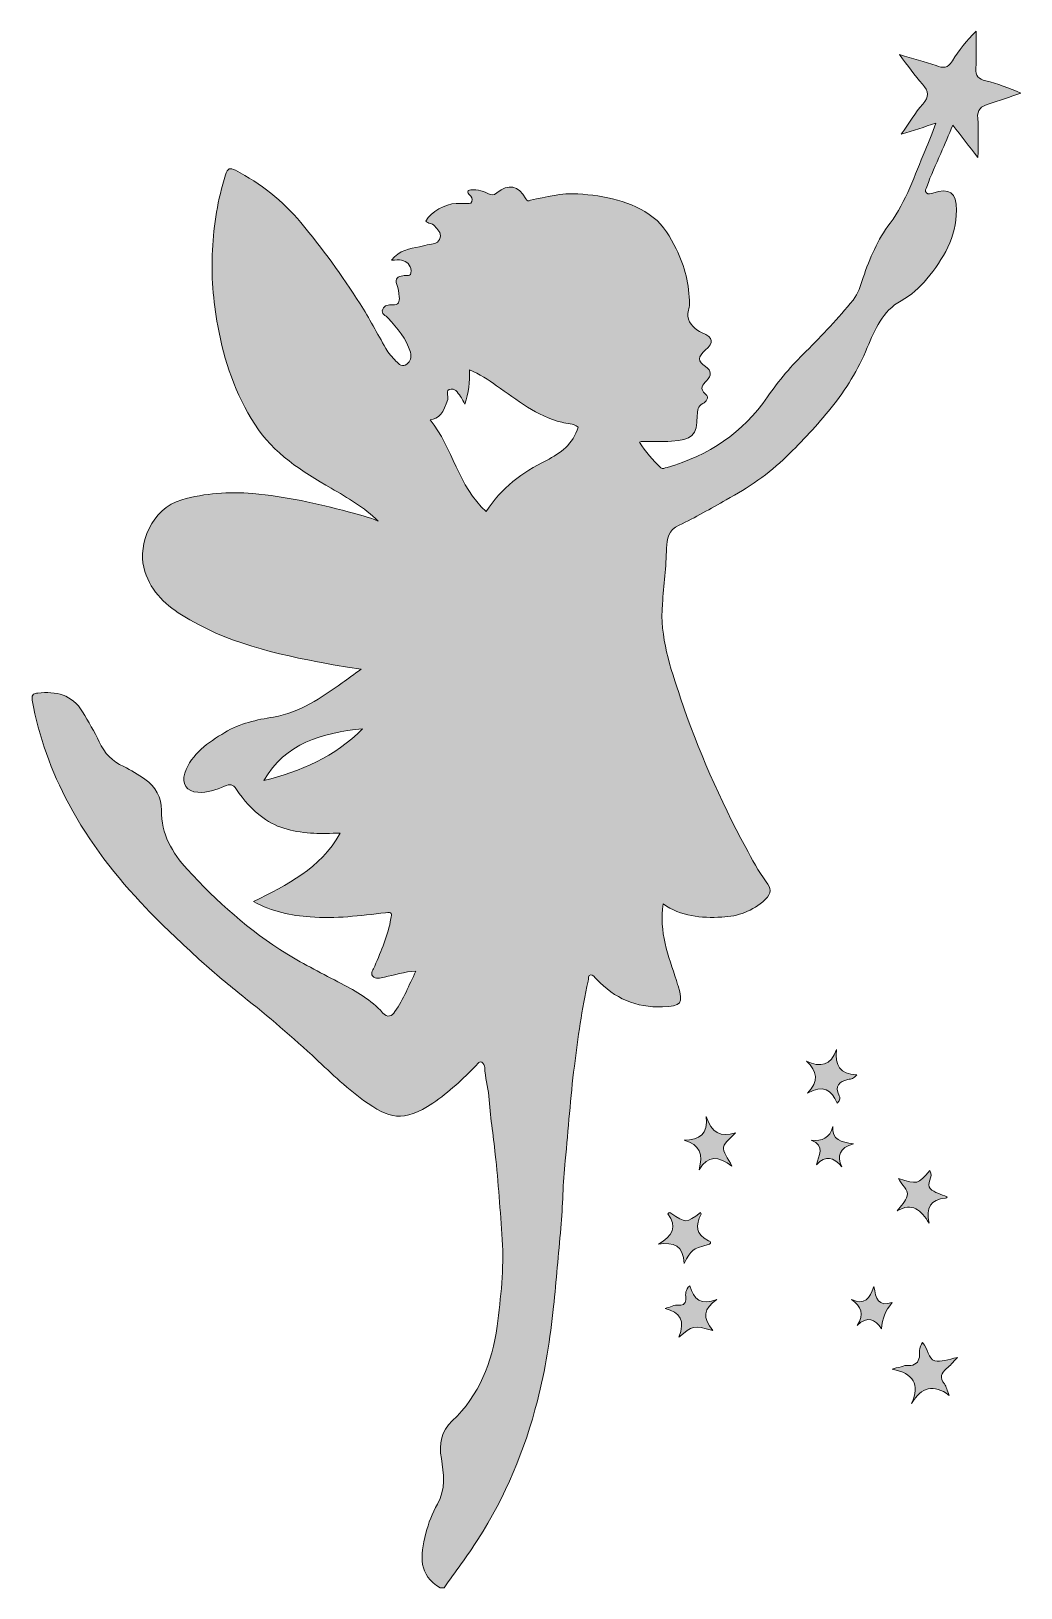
# Model space of a CAD drawing. Header units: inches. Extents: x 13 to 3566, y -2567 to -26.
# Drawn here: x 114.9 to 384.8, y -2542.2 to -2117.8 of the extents above; entities that cross this region are included whole.
import ezdxf

# ---------------------------------------------------------------- set-up
doc = ezdxf.new("R2010")
doc.units = ezdxf.units.IN
doc.header["$MEASUREMENT"] = 0
doc.layers.add('Layer 1', color=7, linetype='Continuous')

# ---------------------------------------------------------------- blocks, each defined once
blk = doc.blocks.new('block 29')
at = {"layer": 'Layer 1', "true_color": 0xffffff}
h = blk.add_hatch(color=7, dxfattribs=at)
h.dxf.hatch_style = 2
edge = h.paths.add_edge_path()
edge.add_spline(control_points=[(226.47, -2542.15), (220.52, -2538.61), (220.94, -2533.58), (222.55, -2527.26), (223.25, -2524.52), (224.34, -2521.8), (225.73, -2519.34), (228.02, -2515.28), (227.45, -2511), (226.78, -2506.9), (226.1, -2502.79), (226.78, -2499.46), (229.74, -2496.65), (237.16, -2489.61), (240.62, -2480.82), (241.97, -2470.83), (243.02, -2462.98), (243.91, -2455.12), (243.39, -2447.24), (242.88, -2439.48), (242.3, -2431.73), (241.49, -2423.99), (240.94, -2418.7), (240.08, -2413.43), (239.73, -2408.12), (239.56, -2405.52), (238.65, -2403.01), (238.63, -2400.36), (238.63, -2399.84), (238.25, -2399.08), (237.82, -2398.84), (237.15, -2398.46), (236.77, -2399.28), (236.37, -2399.69), (232.66, -2403.43), (228.9, -2407.09), (224.47, -2410.01), (216.3, -2415.41), (212.6, -2414.37), (205.56, -2409.27), (200.52, -2405.63), (196.08, -2401.23), (191.52, -2396.99), (185.05, -2391), (178.28, -2385.34), (171.35, -2379.86), (167.45, -2376.77), (163.66, -2373.51), (159.99, -2370.14), (155.32, -2365.84), (150.65, -2361.51), (146.27, -2356.92), (138.07, -2348.33), (130.79, -2339.02), (125.17, -2328.47), (120.42, -2319.54), (116.95, -2310.2), (115.21, -2300.19), (114.9, -2298.37), (115.9, -2298.38), (116.7, -2298.28), (121.69, -2297.71), (126.05, -2298.63), (128.92, -2303.4), (130.54, -2306.08), (132.15, -2308.75), (133.48, -2311.58), (134.9, -2314.62), (137.07, -2316.97), (140.14, -2318.31), (142.23, -2319.22), (144.1, -2320.49), (145.95, -2321.75), (148.88, -2323.74), (150.43, -2326.71), (150.43, -2330.2), (150.42, -2336.64), (153.33, -2341.82), (157.45, -2346.3), (165.54, -2355.09), (174.41, -2363.04), (184.64, -2369.33), (189.45, -2372.29), (194.49, -2374.83), (199.49, -2377.45), (203.59, -2379.59), (207.63, -2381.88), (210.75, -2385.38), (212.17, -2386.97), (213.27, -2386.28), (214.14, -2385.07), (216.51, -2381.76), (217.88, -2377.91), (219.87, -2374.04), (216.65, -2374.21), (213.98, -2375.13), (211.25, -2375.69), (210.17, -2375.9), (208.79, -2376.3), (208.02, -2375.38), (207.36, -2374.6), (208.24, -2373.59), (208.61, -2372.71), (210.36, -2368.48), (212.29, -2364.31), (213.02, -2359.73), (213.23, -2358.39), (213.52, -2357.9), (211.52, -2358.14), (204.72, -2358.94), (197.88, -2359.84), (191.02, -2359.29), (185.83, -2358.87), (180.71, -2357.92), (175.59, -2355.09), (184.66, -2350.46), (193.78, -2346.26), (199.16, -2336.48), (196.5, -2336.48), (194.26, -2336.58), (192.03, -2336.47), (187.02, -2336.21), (182.18, -2335.28), (178.06, -2332.2), (175.23, -2330.08), (172.81, -2327.47), (170.87, -2324.54), (169.88, -2323.05), (169.1, -2323.03), (167.66, -2323.66), (165.35, -2324.66), (162.95, -2325.48), (160.36, -2325.32), (157.39, -2325.14), (155.86, -2322.93), (156.82, -2320.13), (158.68, -2314.7), (163.19, -2311.78), (167.73, -2309), (171.78, -2306.51), (176.44, -2305.55), (181.03, -2304.79), (188.25, -2303.58), (193.98, -2299.61), (199.69, -2295.5), (201.29, -2294.35), (202.88, -2293.18), (204.88, -2291.73), (201.5, -2291.19), (198.53, -2290.79), (195.58, -2290.24), (181.74, -2287.67), (168.02, -2284.62), (155.92, -2276.94), (151.09, -2273.87), (147.08, -2270.01), (145.62, -2263.99), (144.15, -2257.91), (147.53, -2247.96), (156, -2245.58), (162.38, -2243.79), (168.72, -2243.3), (175.37, -2243.89), (184.25, -2244.68), (192.86, -2246.53), (201.41, -2248.86), (204.12, -2249.61), (206.89, -2250.26), (209.53, -2251.4), (205.76, -2247.65), (201.24, -2245.05), (196.74, -2242.43), (188.78, -2237.82), (180.97, -2233.01), (175.89, -2225.01), (170.66, -2216.79), (167.55, -2207.78), (165.81, -2198.19), (164.56, -2191.32), (163.98, -2184.44), (164.35, -2177.51), (164.72, -2170.58), (165.81, -2163.72), (167.9, -2157.04), (168.47, -2155.21), (169.09, -2154.97), (170.64, -2155.78), (177.52, -2159.38), (183.48, -2164.04), (188.48, -2170.05), (194.33, -2177.09), (199.69, -2184.46), (204.6, -2192.16), (207.11, -2196.11), (209.33, -2200.24), (211.6, -2204.33), (212.34, -2205.67), (213.38, -2206.71), (214.4, -2207.79), (215.25, -2208.68), (216.22, -2209.52), (217.35, -2208.65), (218.31, -2207.9), (218.73, -2206.73), (218.33, -2205.35), (217.27, -2201.62), (214.74, -2198.88), (212.31, -2196.06), (211.69, -2195.34), (210.21, -2194.96), (210.78, -2193.63), (211.25, -2192.55), (212.34, -2192.35), (213.49, -2192.45), (215.13, -2192.6), (215.45, -2191.55), (215.29, -2190.24), (215.16, -2189.13), (215.03, -2187.97), (214.64, -2186.94), (213.97, -2185.18), (215, -2184.77), (216.32, -2184.5), (217.22, -2184.32), (218.61, -2185.06), (218.51, -2183.16), (218.41, -2181.49), (217.42, -2180.63), (215.96, -2180.28), (215.21, -2180.1), (214.38, -2180.25), (213.2, -2180.25), (215.29, -2177.51), (218.18, -2177.18), (220.85, -2176.6), (221.77, -2176.4), (222.7, -2176.17), (223.64, -2176), (224.84, -2175.77), (226.1, -2175.64), (226.45, -2174.14), (226.79, -2172.69), (225.74, -2171.94), (224.98, -2170.97), (224.3, -2170.11), (223.14, -2170.39), (222.51, -2169.62), (224.1, -2167.01), (227.74, -2164.93), (230.86, -2164.83), (231.66, -2164.81), (232.45, -2164.85), (233.25, -2164.82), (233.93, -2164.8), (234.81, -2165.08), (235.14, -2164.28), (235.42, -2163.6), (234.9, -2162.98), (234.46, -2162.45), (234.24, -2162.18), (233.9, -2161.98), (234.12, -2161.33), (235.99, -2160.67), (237.82, -2161.3), (239.62, -2162.15), (240.43, -2162.53), (241, -2162.69), (241.9, -2161.96), (245.09, -2159.36), (247.76, -2159.9), (249.8, -2163.52), (250.27, -2164.35), (250.46, -2164.09), (251.13, -2163.95), (255.38, -2163.02), (259.64, -2161.9), (264.04, -2162.2), (271.38, -2162.7), (278.53, -2164.03), (284.57, -2168.63), (287.47, -2170.84), (289.21, -2173.99), (290.83, -2177.22), (293.22, -2181.97), (294.43, -2186.97), (294.47, -2192.26), (294.47, -2193.37), (293.89, -2194.52), (294.05, -2195.58), (294.38, -2197.81), (295.85, -2199.13), (297.95, -2200.05), (300.97, -2201.37), (301.23, -2202.74), (298.78, -2204.82), (296.74, -2206.55), (296.63, -2207.82), (298.83, -2209.3), (300.54, -2210.45), (300.53, -2211.71), (299.1, -2213.12), (297.98, -2214.22), (297.13, -2215.31), (298.81, -2216.78), (300.03, -2217.85), (298.95, -2218.85), (298.11, -2219.34), (296.74, -2220.13), (296.6, -2221.2), (296.59, -2222.59), (296.57, -2228.22), (295.02, -2229.18), (289.57, -2229.63), (286.93, -2229.84), (284.25, -2229.67), (281.6, -2229.68), (281.43, -2229.68), (281.27, -2229.75), (280.79, -2229.85), (282.45, -2232.53), (284.44, -2234.79), (286.62, -2236.88), (287.1, -2237.33), (287.72, -2236.92), (288.33, -2236.75), (299.73, -2233.58), (308.93, -2227.29), (315.74, -2217.55), (318.85, -2213.1), (322.33, -2208.94), (326.22, -2205.14), (330.75, -2200.71), (335.06, -2196.07), (339.07, -2191.16), (340.51, -2189.39), (341.08, -2187.16), (341.81, -2185.03), (343.61, -2179.76), (345.77, -2174.72), (349.16, -2170.19), (353.63, -2164.23), (355.82, -2157.09), (358.77, -2150.35), (359.76, -2148.07), (360.57, -2145.72), (361.64, -2142.94), (358.44, -2143.98), (355.63, -2144.88), (352.24, -2145.97), (354.4, -2142.88), (356.01, -2140.12), (358.08, -2137.76), (359.89, -2135.7), (359.69, -2134.26), (357.99, -2132.32), (355.87, -2129.92), (354.05, -2127.26), (351.75, -2124.25), (355.39, -2125.33), (358.6, -2126.16), (361.72, -2127.26), (363.64, -2127.93), (364.91, -2128.1), (366.16, -2125.97), (367.86, -2123.07), (370.06, -2120.47), (372.61, -2117.85), (372.61, -2121.23), (372.73, -2124.62), (372.57, -2127.99), (372.47, -2130.08), (373.3, -2130.92), (375.26, -2131.4), (378.48, -2132.18), (381.64, -2133.28), (384.85, -2134.78), (381.87, -2135.77), (378.89, -2136.77), (375.9, -2137.74), (374, -2138.35), (372.87, -2139.24), (373.07, -2141.62), (373.36, -2144.94), (373.15, -2148.31), (373.15, -2152.29), (370.68, -2149.13), (368.59, -2146.44), (366.26, -2143.45), (365.12, -2146.15), (364.11, -2148.68), (363, -2151.18), (361.66, -2154.18), (360.25, -2157.15), (359.22, -2160.29), (359.03, -2160.86), (358.49, -2161.42), (359.06, -2161.94), (359.54, -2162.38), (360.2, -2162.18), (360.81, -2161.98), (365.4, -2160.47), (367.32, -2161.83), (367.29, -2166.67), (367.24, -2174.04), (363.71, -2179.97), (359.18, -2185.39), (357.21, -2187.75), (354.91, -2189.84), (352.19, -2191.33), (347.07, -2194.14), (345.01, -2199.19), (342.95, -2204.1), (340.43, -2210.09), (337.16, -2215.55), (333.09, -2220.56), (329.32, -2225.21), (325.26, -2229.6), (320.96, -2233.77), (316.05, -2238.53), (310.46, -2242.35), (304.48, -2245.62), (300.22, -2247.96), (296.03, -2250.46), (291.62, -2252.48), (288.69, -2253.83), (288.25, -2256.28), (288.2, -2258.74), (288.11, -2263.84), (287.49, -2268.88), (287.07, -2273.95), (286.32, -2282.96), (289.26, -2291.31), (292.04, -2299.65), (296.73, -2313.75), (302.8, -2327.27), (309.8, -2340.37), (311.51, -2343.58), (313.24, -2346.79), (315.42, -2349.73), (316.67, -2351.41), (317.01, -2352.77), (315.08, -2354.57), (311.67, -2357.72), (307.78, -2359.11), (303.28, -2359.34), (297.63, -2359.63), (292.16, -2359.11), (287.29, -2355.74), (286.06, -2363.3), (288.75, -2369.91), (290.88, -2376.61), (291.04, -2377.1), (291.19, -2377.6), (291.35, -2378.09), (292.87, -2382.85), (292.22, -2383.63), (287.1, -2383.8), (279.93, -2384.04), (273.98, -2381.51), (269.14, -2376.25), (268.68, -2375.75), (268.01, -2374.99), (267.53, -2375.05), (266.73, -2375.14), (266.97, -2376.16), (266.82, -2376.82), (265.04, -2384.44), (264.08, -2392.19), (263.06, -2399.94), (261.95, -2408.51), (261.47, -2417.14), (260.55, -2425.73), (259.89, -2431.83), (259.94, -2438), (259.37, -2444.11), (258.71, -2451.24), (258.14, -2458.37), (257.4, -2465.5), (256.5, -2474.16), (255.15, -2482.73), (252.99, -2491.14), (249.55, -2504.56), (244.25, -2517.22), (236.78, -2528.95), (233.88, -2533.49), (230.55, -2537.71), (227.53, -2542.15), (227.18, -2542.15), (226.82, -2542.15), (226.47, -2542.15)], knot_values=[0, 0, 0, 0, 1, 1, 1, 2, 2, 2, 3, 3, 3, 4, 4, 4, 5, 5, 5, 6, 6, 6, 7, 7, 7, 8, 8, 8, 9, 9, 9, 10, 10, 10, 11, 11, 11, 12, 12, 12, 13, 13, 13, 14, 14, 14, 15, 15, 15, 16, 16, 16, 17, 17, 17, 18, 18, 18, 19, 19, 19, 20, 20, 20, 21, 21, 21, 22, 22, 22, 23, 23, 23, 24, 24, 24, 25, 25, 25, 26, 26, 26, 27, 27, 27, 28, 28, 28, 29, 29, 29, 30, 30, 30, 31, 31, 31, 32, 32, 32, 33, 33, 33, 34, 34, 34, 35, 35, 35, 36, 36, 36, 37, 37, 37, 38, 38, 38, 39, 39, 39, 40, 40, 40, 41, 41, 41, 42, 42, 42, 43, 43, 43, 44, 44, 44, 45, 45, 45, 46, 46, 46, 47, 47, 47, 48, 48, 48, 49, 49, 49, 50, 50, 50, 51, 51, 51, 52, 52, 52, 53, 53, 53, 54, 54, 54, 55, 55, 55, 56, 56, 56, 57, 57, 57, 58, 58, 58, 59, 59, 59, 60, 60, 60, 61, 61, 61, 62, 62, 62, 63, 63, 63, 64, 64, 64, 65, 65, 65, 66, 66, 66, 67, 67, 67, 68, 68, 68, 69, 69, 69, 70, 70, 70, 71, 71, 71, 72, 72, 72, 73, 73, 73, 74, 74, 74, 75, 75, 75, 76, 76, 76, 77, 77, 77, 78, 78, 78, 79, 79, 79, 80, 80, 80, 81, 81, 81, 82, 82, 82, 83, 83, 83, 84, 84, 84, 85, 85, 85, 86, 86, 86, 87, 87, 87, 88, 88, 88, 89, 89, 89, 90, 90, 90, 91, 91, 91, 92, 92, 92, 93, 93, 93, 94, 94, 94, 95, 95, 95, 96, 96, 96, 97, 97, 97, 98, 98, 98, 99, 99, 99, 100, 100, 100, 101, 101, 101, 102, 102, 102, 103, 103, 103, 104, 104, 104, 105, 105, 105, 106, 106, 106, 107, 107, 107, 108, 108, 108, 109, 109, 109, 110, 110, 110, 111, 111, 111, 112, 112, 112, 113, 113, 113, 114, 114, 114, 115, 115, 115, 116, 116, 116, 117, 117, 117, 118, 118, 118, 119, 119, 119, 120, 120, 120, 121, 121, 121, 122, 122, 122, 123, 123, 123, 124, 124, 124, 125, 125, 125, 126, 126, 126, 127, 127, 127, 128, 128, 128, 129, 129, 129, 130, 130, 130, 131, 131, 131, 132, 132, 132, 133, 133, 133, 134, 134, 134, 135, 135, 135, 136, 136, 136, 137, 137, 137, 138, 138, 138, 139, 139, 139, 140, 140, 140, 141, 141, 141, 142, 142, 142, 143, 143, 143, 144, 144, 144, 145, 145, 145, 146, 146, 146, 147, 147, 147, 148, 148, 148, 149, 149, 149, 150, 150, 150, 151, 151, 151, 152, 152, 152, 153, 153, 153, 154, 154, 154, 155, 155, 155, 156, 156, 156, 157, 157, 157, 158, 158, 158, 159, 159, 159, 160, 160, 160, 161, 161, 161, 162, 162, 162, 163, 163, 163, 163], degree=3, periodic=1)
edge = h.paths.add_edge_path()
edge.add_spline(control_points=[(264.1, -2225.81), (262.76, -2224.69), (261.1, -2224.84), (259.62, -2224.47), (252.74, -2222.78), (247.43, -2218.39), (241.84, -2214.48), (239.55, -2212.87), (237.26, -2211.27), (234.44, -2210.18), (234.52, -2213.48), (234.3, -2216.4), (233.17, -2219.56), (232.74, -2218.7), (232.58, -2218.18), (232.26, -2217.8), (231.46, -2216.83), (230.93, -2215.25), (229.45, -2215.41), (227.64, -2215.6), (228.81, -2217.26), (228.54, -2218.21), (227.52, -2221.75), (226.03, -2223.65), (223.72, -2223.76), (229.96, -2231.41), (231.32, -2241.96), (239.04, -2248.81), (243.11, -2242.36), (248.84, -2238.14), (255.43, -2234.84), (259.3, -2232.91), (262.73, -2230.37), (264.1, -2225.81)], knot_values=[0, 0, 0, 0, 1, 1, 1, 2, 2, 2, 3, 3, 3, 4, 4, 4, 5, 5, 5, 6, 6, 6, 7, 7, 7, 8, 8, 8, 9, 9, 9, 10, 10, 10, 11, 11, 11, 11], degree=3, periodic=1)
edge = h.paths.add_edge_path()
edge.add_spline(control_points=[(205.32, -2308), (194.12, -2309.12), (184.28, -2311.89), (178.38, -2322.11), (188.44, -2319.63), (197.69, -2315.72), (205.32, -2308)], knot_values=[0, 0, 0, 0, 1, 1, 1, 2, 2, 2, 2], degree=3, periodic=1)
edge = h.paths.add_edge_path()
edge.add_spline(control_points=[(357.19, -2478.67), (357.22, -2480.3), (356.4, -2481.28), (354.79, -2481.54), (354.1, -2481.65), (353.28, -2481.43), (352.72, -2481.73), (352.08, -2482.08), (351.32, -2481.98), (349.76, -2482.53), (355.59, -2483.75), (357.33, -2486.6), (355.05, -2491.9), (357.78, -2487.42), (361.03, -2486.48), (365.25, -2489.68), (364.79, -2488.27), (364.51, -2487.33), (363.97, -2486.58), (362.76, -2484.9), (362.99, -2483.62), (364.6, -2482.37), (365.55, -2481.63), (366.32, -2480.65), (367.53, -2479.4), (365, -2479.82), (362.97, -2480.74), (361.35, -2480.27), (359.46, -2479.72), (359.61, -2476.88), (358.03, -2475.32), (357.15, -2476.39), (357.17, -2477.52), (357.19, -2478.67)], knot_values=[0, 0, 0, 0, 1, 1, 1, 2, 2, 2, 3, 3, 3, 4, 4, 4, 5, 5, 5, 6, 6, 6, 7, 7, 7, 8, 8, 8, 9, 9, 9, 10, 10, 10, 11, 11, 11, 11], degree=3, periodic=1)
edge = h.paths.add_edge_path()
edge.add_spline(control_points=[(299.58, -2448.59), (299.8, -2448.53), (300.1, -2448.42), (300.18, -2448.24), (300.37, -2447.82), (300.04, -2447.67), (299.69, -2447.52), (296.09, -2445.93), (296.11, -2443.32), (297.64, -2440.27), (297.69, -2440.17), (297.54, -2439.98), (297.48, -2439.83), (293.54, -2442.78), (293.54, -2442.78), (289.36, -2440.06), (289.2, -2439.96), (289.02, -2439.61), (288.6, -2440.19), (291.14, -2443.68), (289.87, -2446.36), (285.99, -2448.5), (290.18, -2447.84), (292.82, -2448.85), (292.97, -2453.78), (295.06, -2449.83), (295.06, -2449.83), (299.58, -2448.59)], knot_values=[0, 0, 0, 0, 1, 1, 1, 2, 2, 2, 3, 3, 3, 4, 4, 4, 5, 5, 5, 6, 6, 6, 7, 7, 7, 8, 8, 8, 9, 9, 9, 9], degree=3, periodic=1)
edge = h.paths.add_edge_path()
edge.add_spline(control_points=[(353.86, -2435.26), (353.51, -2436.78), (352.06, -2438.05), (351.1, -2439.43), (355.2, -2436.93), (357.62, -2439.21), (359.84, -2442.78), (358.85, -2438.48), (360.25, -2436.27), (364.32, -2435.95), (364.48, -2435.94), (364.62, -2435.72), (364.78, -2435.59), (363.11, -2434.84), (361.21, -2434.47), (360.09, -2433.33), (358.9, -2432.12), (361.2, -2430.14), (359.99, -2428.43), (356.66, -2432.22), (356.66, -2432.22), (351.45, -2430.55), (352.27, -2432.32), (354.25, -2433.52), (353.86, -2435.26)], knot_values=[0, 0, 0, 0, 1, 1, 1, 2, 2, 2, 3, 3, 3, 4, 4, 4, 5, 5, 5, 6, 6, 6, 7, 7, 7, 8, 8, 8, 8], degree=3, periodic=1)
edge = h.paths.add_edge_path()
edge.add_spline(control_points=[(297.06, -2428.17), (299.51, -2424.14), (302.38, -2424.44), (306.04, -2427.24), (304.95, -2424.93), (303.52, -2423.31), (303.78, -2422.04), (304.08, -2420.57), (305.87, -2419.41), (307.02, -2418.11), (302.98, -2419.49), (300.44, -2418.06), (299.04, -2413.67), (299.55, -2418.49), (297.23, -2420.09), (292.99, -2420.16), (297.27, -2421.36), (298.29, -2424.07), (297.06, -2428.17)], knot_values=[0, 0, 0, 0, 1, 1, 1, 2, 2, 2, 3, 3, 3, 4, 4, 4, 5, 5, 5, 6, 6, 6, 6], degree=3, periodic=1)
edge = h.paths.add_edge_path()
edge.add_spline(control_points=[(326.67, -2407.32), (330.83, -2404.87), (333.21, -2406.53), (334.77, -2410.02), (335.63, -2409.2), (335.55, -2408.46), (335.32, -2408.01), (333.95, -2405.32), (335.27, -2404.19), (337.69, -2403.6), (338.11, -2403.5), (338.57, -2403.47), (338.95, -2403.3), (339.27, -2403.16), (339.51, -2402.85), (340.11, -2402.33), (335.44, -2402.24), (334.07, -2399.71), (334.6, -2395.38), (333.01, -2399.89), (330.21, -2400.36), (326.36, -2398.57), (329.36, -2401.37), (329.8, -2404.09), (326.67, -2407.32)], knot_values=[0, 0, 0, 0, 1, 1, 1, 2, 2, 2, 3, 3, 3, 4, 4, 4, 5, 5, 5, 6, 6, 6, 7, 7, 7, 8, 8, 8, 8], degree=3, periodic=1)
edge = h.paths.add_edge_path()
edge.add_spline(control_points=[(294.54, -2459.82), (293.24, -2460.9), (293.4, -2462.05), (293.44, -2463.16), (293.48, -2464.46), (292.98, -2465.22), (291.6, -2465.08), (290.3, -2464.94), (289.23, -2465.68), (287.79, -2465.98), (291.82, -2467.01), (293.43, -2469.34), (291.53, -2473.86), (295.38, -2470.58), (295.38, -2470.58), (300.86, -2471.96), (297.84, -2468.62), (298.38, -2466), (301.9, -2463.56), (297.77, -2465.23), (295.56, -2463.53), (294.54, -2459.82)], knot_values=[0, 0, 0, 0, 1, 1, 1, 2, 2, 2, 3, 3, 3, 4, 4, 4, 5, 5, 5, 6, 6, 6, 7, 7, 7, 7], degree=3, periodic=1)
edge = h.paths.add_edge_path()
edge.add_spline(control_points=[(340.17, -2470.63), (343.04, -2467.84), (345.02, -2469.02), (346.85, -2471.51), (347.03, -2468.76), (347.83, -2466.74), (349.75, -2464.36), (345.92, -2465.69), (345.3, -2463.2), (344.77, -2460.05), (343.6, -2463.34), (342.2, -2465.26), (338.67, -2463.52), (341.13, -2465.51), (342.35, -2467.54), (340.17, -2470.63)], knot_values=[0, 0, 0, 0, 1, 1, 1, 2, 2, 2, 3, 3, 3, 4, 4, 4, 5, 5, 5, 5], degree=3, periodic=1)
edge = h.paths.add_edge_path()
edge.add_spline(control_points=[(333.58, -2416.38), (332.75, -2419.61), (330.61, -2420.38), (327.63, -2420.13), (331.73, -2421.69), (329.62, -2424.35), (329.08, -2426.81), (331.64, -2424.07), (333.79, -2424.8), (335.98, -2427.37), (334.74, -2424.33), (335.27, -2422.28), (339.2, -2421.13), (335.74, -2420.65), (333.29, -2420.04), (333.58, -2416.38)], knot_values=[0, 0, 0, 0, 1, 1, 1, 2, 2, 2, 3, 3, 3, 4, 4, 4, 5, 5, 5, 5], degree=3, periodic=1)
at = {"layer": 'Layer 1', "lineweight": 0}
for points, knots in [([(226.47, -2542.15), (220.52, -2538.61), (220.94, -2533.58), (222.55, -2527.26), (223.25, -2524.52), (224.34, -2521.8), (225.73, -2519.34), (228.02, -2515.28), (227.45, -2511), (226.78, -2506.9), (226.1, -2502.79), (226.78, -2499.46), (229.74, -2496.65), (237.16, -2489.61), (240.62, -2480.82), (241.97, -2470.83), (243.02, -2462.98), (243.91, -2455.12), (243.39, -2447.24), (242.88, -2439.48), (242.3, -2431.73), (241.49, -2423.99), (240.94, -2418.7), (240.08, -2413.43), (239.73, -2408.12), (239.56, -2405.52), (238.65, -2403.01), (238.63, -2400.36), (238.63, -2399.84), (238.25, -2399.08), (237.82, -2398.84), (237.15, -2398.46), (236.77, -2399.28), (236.37, -2399.69), (232.66, -2403.43), (228.9, -2407.09), (224.47, -2410.01), (216.3, -2415.41), (212.6, -2414.37), (205.56, -2409.27), (200.52, -2405.63), (196.08, -2401.23), (191.52, -2396.99), (185.05, -2391), (178.28, -2385.34), (171.35, -2379.86), (167.45, -2376.77), (163.66, -2373.51), (159.99, -2370.14), (155.32, -2365.84), (150.65, -2361.51), (146.27, -2356.92), (138.07, -2348.33), (130.79, -2339.02), (125.17, -2328.47), (120.42, -2319.54), (116.95, -2310.2), (115.21, -2300.19), (114.9, -2298.37), (115.9, -2298.38), (116.7, -2298.28), (121.69, -2297.71), (126.05, -2298.63), (128.92, -2303.4), (130.54, -2306.08), (132.15, -2308.75), (133.48, -2311.58), (134.9, -2314.62), (137.07, -2316.97), (140.14, -2318.31), (142.23, -2319.22), (144.1, -2320.49), (145.95, -2321.75), (148.88, -2323.74), (150.43, -2326.71), (150.43, -2330.2), (150.42, -2336.64), (153.33, -2341.82), (157.45, -2346.3), (165.54, -2355.09), (174.41, -2363.04), (184.64, -2369.33), (189.45, -2372.29), (194.49, -2374.83), (199.49, -2377.45), (203.59, -2379.59), (207.63, -2381.88), (210.75, -2385.38), (212.17, -2386.97), (213.27, -2386.28), (214.14, -2385.07), (216.51, -2381.76), (217.88, -2377.91), (219.87, -2374.04), (216.65, -2374.21), (213.98, -2375.13), (211.25, -2375.69), (210.17, -2375.9), (208.79, -2376.3), (208.02, -2375.38), (207.36, -2374.6), (208.24, -2373.59), (208.61, -2372.71), (210.36, -2368.48), (212.29, -2364.31), (213.02, -2359.73), (213.23, -2358.39), (213.52, -2357.9), (211.52, -2358.14), (204.72, -2358.94), (197.88, -2359.84), (191.02, -2359.29), (185.83, -2358.87), (180.71, -2357.92), (175.59, -2355.09), (184.66, -2350.46), (193.78, -2346.26), (199.16, -2336.48), (196.5, -2336.48), (194.26, -2336.58), (192.03, -2336.47), (187.02, -2336.21), (182.18, -2335.28), (178.06, -2332.2), (175.23, -2330.08), (172.81, -2327.47), (170.87, -2324.54), (169.88, -2323.05), (169.1, -2323.03), (167.66, -2323.66), (165.35, -2324.66), (162.95, -2325.48), (160.36, -2325.32), (157.39, -2325.14), (155.86, -2322.93), (156.82, -2320.13), (158.68, -2314.7), (163.19, -2311.78), (167.73, -2309), (171.78, -2306.51), (176.44, -2305.55), (181.03, -2304.79), (188.25, -2303.58), (193.98, -2299.61), (199.69, -2295.5), (201.29, -2294.35), (202.88, -2293.18), (204.88, -2291.73), (201.5, -2291.19), (198.53, -2290.79), (195.58, -2290.24), (181.74, -2287.67), (168.02, -2284.62), (155.92, -2276.94), (151.09, -2273.87), (147.08, -2270.01), (145.62, -2263.99), (144.15, -2257.91), (147.53, -2247.96), (156, -2245.58), (162.38, -2243.79), (168.72, -2243.3), (175.37, -2243.89), (184.25, -2244.68), (192.86, -2246.53), (201.41, -2248.86), (204.12, -2249.61), (206.89, -2250.26), (209.53, -2251.4), (205.76, -2247.65), (201.24, -2245.05), (196.74, -2242.43), (188.78, -2237.82), (180.97, -2233.01), (175.89, -2225.01), (170.66, -2216.79), (167.55, -2207.78), (165.81, -2198.19), (164.56, -2191.32), (163.98, -2184.44), (164.35, -2177.51), (164.72, -2170.58), (165.81, -2163.72), (167.9, -2157.04), (168.47, -2155.21), (169.09, -2154.97), (170.64, -2155.78), (177.52, -2159.38), (183.48, -2164.04), (188.48, -2170.05), (194.33, -2177.09), (199.69, -2184.46), (204.6, -2192.16), (207.11, -2196.11), (209.33, -2200.24), (211.6, -2204.33), (212.34, -2205.67), (213.38, -2206.71), (214.4, -2207.79), (215.25, -2208.68), (216.22, -2209.52), (217.35, -2208.65), (218.31, -2207.9), (218.73, -2206.73), (218.33, -2205.35), (217.27, -2201.62), (214.74, -2198.88), (212.31, -2196.06), (211.69, -2195.34), (210.21, -2194.96), (210.78, -2193.63), (211.25, -2192.55), (212.34, -2192.35), (213.49, -2192.45), (215.13, -2192.6), (215.45, -2191.55), (215.29, -2190.24), (215.16, -2189.13), (215.03, -2187.97), (214.64, -2186.94), (213.97, -2185.18), (215, -2184.77), (216.32, -2184.5), (217.22, -2184.32), (218.61, -2185.06), (218.51, -2183.16), (218.41, -2181.49), (217.42, -2180.63), (215.96, -2180.28), (215.21, -2180.1), (214.38, -2180.25), (213.2, -2180.25), (215.29, -2177.51), (218.18, -2177.18), (220.85, -2176.6), (221.77, -2176.4), (222.7, -2176.17), (223.64, -2176), (224.84, -2175.77), (226.1, -2175.64), (226.45, -2174.14), (226.79, -2172.69), (225.74, -2171.94), (224.98, -2170.97), (224.3, -2170.11), (223.14, -2170.39), (222.51, -2169.62), (224.1, -2167.01), (227.74, -2164.93), (230.86, -2164.83), (231.66, -2164.81), (232.45, -2164.85), (233.25, -2164.82), (233.93, -2164.8), (234.81, -2165.08), (235.14, -2164.28), (235.42, -2163.6), (234.9, -2162.98), (234.46, -2162.45), (234.24, -2162.18), (233.9, -2161.98), (234.12, -2161.33), (235.99, -2160.67), (237.82, -2161.3), (239.62, -2162.15), (240.43, -2162.53), (241, -2162.69), (241.9, -2161.96), (245.09, -2159.36), (247.76, -2159.9), (249.8, -2163.52), (250.27, -2164.35), (250.46, -2164.09), (251.13, -2163.95), (255.38, -2163.02), (259.64, -2161.9), (264.04, -2162.2), (271.38, -2162.7), (278.53, -2164.03), (284.57, -2168.63), (287.47, -2170.84), (289.21, -2173.99), (290.83, -2177.22), (293.22, -2181.97), (294.43, -2186.97), (294.47, -2192.26), (294.47, -2193.37), (293.89, -2194.52), (294.05, -2195.58), (294.38, -2197.81), (295.85, -2199.13), (297.95, -2200.05), (300.97, -2201.37), (301.23, -2202.74), (298.78, -2204.82), (296.74, -2206.55), (296.63, -2207.82), (298.83, -2209.3), (300.54, -2210.45), (300.53, -2211.71), (299.1, -2213.12), (297.98, -2214.22), (297.13, -2215.31), (298.81, -2216.78), (300.03, -2217.85), (298.95, -2218.85), (298.11, -2219.34), (296.74, -2220.13), (296.6, -2221.2), (296.59, -2222.59), (296.57, -2228.22), (295.02, -2229.18), (289.57, -2229.63), (286.93, -2229.84), (284.25, -2229.67), (281.6, -2229.68), (281.43, -2229.68), (281.27, -2229.75), (280.79, -2229.85), (282.45, -2232.53), (284.44, -2234.79), (286.62, -2236.88), (287.1, -2237.33), (287.72, -2236.92), (288.33, -2236.75), (299.73, -2233.58), (308.93, -2227.29), (315.74, -2217.55), (318.85, -2213.1), (322.33, -2208.94), (326.22, -2205.14), (330.75, -2200.71), (335.06, -2196.07), (339.07, -2191.16), (340.51, -2189.39), (341.08, -2187.16), (341.81, -2185.03), (343.61, -2179.76), (345.77, -2174.72), (349.16, -2170.19), (353.63, -2164.23), (355.82, -2157.09), (358.77, -2150.35), (359.76, -2148.07), (360.57, -2145.72), (361.64, -2142.94), (358.44, -2143.98), (355.63, -2144.88), (352.24, -2145.97), (354.4, -2142.88), (356.01, -2140.12), (358.08, -2137.76), (359.89, -2135.7), (359.69, -2134.26), (357.99, -2132.32), (355.87, -2129.92), (354.05, -2127.26), (351.75, -2124.25), (355.39, -2125.33), (358.6, -2126.16), (361.72, -2127.26), (363.64, -2127.93), (364.91, -2128.1), (366.16, -2125.97), (367.86, -2123.07), (370.06, -2120.47), (372.61, -2117.85), (372.61, -2121.23), (372.73, -2124.62), (372.57, -2127.99), (372.47, -2130.08), (373.3, -2130.92), (375.26, -2131.4), (378.48, -2132.18), (381.64, -2133.28), (384.85, -2134.78), (381.87, -2135.77), (378.89, -2136.77), (375.9, -2137.74), (374, -2138.35), (372.87, -2139.24), (373.07, -2141.62), (373.36, -2144.94), (373.15, -2148.31), (373.15, -2152.29), (370.68, -2149.13), (368.59, -2146.44), (366.26, -2143.45), (365.12, -2146.15), (364.11, -2148.68), (363, -2151.18), (361.66, -2154.18), (360.25, -2157.15), (359.22, -2160.29), (359.03, -2160.86), (358.49, -2161.42), (359.06, -2161.94), (359.54, -2162.38), (360.2, -2162.18), (360.81, -2161.98), (365.4, -2160.47), (367.32, -2161.83), (367.29, -2166.67), (367.24, -2174.04), (363.71, -2179.97), (359.18, -2185.39), (357.21, -2187.75), (354.91, -2189.84), (352.19, -2191.33), (347.07, -2194.14), (345.01, -2199.19), (342.95, -2204.1), (340.43, -2210.09), (337.16, -2215.55), (333.09, -2220.56), (329.32, -2225.21), (325.26, -2229.6), (320.96, -2233.77), (316.05, -2238.53), (310.46, -2242.35), (304.48, -2245.62), (300.22, -2247.96), (296.03, -2250.46), (291.62, -2252.48), (288.69, -2253.83), (288.25, -2256.28), (288.2, -2258.74), (288.11, -2263.84), (287.49, -2268.88), (287.07, -2273.95), (286.32, -2282.96), (289.26, -2291.31), (292.04, -2299.65), (296.73, -2313.75), (302.8, -2327.27), (309.8, -2340.37), (311.51, -2343.58), (313.24, -2346.79), (315.42, -2349.73), (316.67, -2351.41), (317.01, -2352.77), (315.08, -2354.57), (311.67, -2357.72), (307.78, -2359.11), (303.28, -2359.34), (297.63, -2359.63), (292.16, -2359.11), (287.29, -2355.74), (286.06, -2363.3), (288.75, -2369.91), (290.88, -2376.61), (291.04, -2377.1), (291.19, -2377.6), (291.35, -2378.09), (292.87, -2382.85), (292.22, -2383.63), (287.1, -2383.8), (279.93, -2384.04), (273.98, -2381.51), (269.14, -2376.25), (268.68, -2375.75), (268.01, -2374.99), (267.53, -2375.05), (266.73, -2375.14), (266.97, -2376.16), (266.82, -2376.82), (265.04, -2384.44), (264.08, -2392.19), (263.06, -2399.94), (261.95, -2408.51), (261.47, -2417.14), (260.55, -2425.73), (259.89, -2431.83), (259.94, -2438), (259.37, -2444.11), (258.71, -2451.24), (258.14, -2458.37), (257.4, -2465.5), (256.5, -2474.16), (255.15, -2482.73), (252.99, -2491.14), (249.55, -2504.56), (244.25, -2517.22), (236.78, -2528.95), (233.88, -2533.49), (230.55, -2537.71), (227.53, -2542.15), (227.18, -2542.15), (226.82, -2542.15), (226.47, -2542.15)], [0, 0, 0, 0, 1, 1, 1, 2, 2, 2, 3, 3, 3, 4, 4, 4, 5, 5, 5, 6, 6, 6, 7, 7, 7, 8, 8, 8, 9, 9, 9, 10, 10, 10, 11, 11, 11, 12, 12, 12, 13, 13, 13, 14, 14, 14, 15, 15, 15, 16, 16, 16, 17, 17, 17, 18, 18, 18, 19, 19, 19, 20, 20, 20, 21, 21, 21, 22, 22, 22, 23, 23, 23, 24, 24, 24, 25, 25, 25, 26, 26, 26, 27, 27, 27, 28, 28, 28, 29, 29, 29, 30, 30, 30, 31, 31, 31, 32, 32, 32, 33, 33, 33, 34, 34, 34, 35, 35, 35, 36, 36, 36, 37, 37, 37, 38, 38, 38, 39, 39, 39, 40, 40, 40, 41, 41, 41, 42, 42, 42, 43, 43, 43, 44, 44, 44, 45, 45, 45, 46, 46, 46, 47, 47, 47, 48, 48, 48, 49, 49, 49, 50, 50, 50, 51, 51, 51, 52, 52, 52, 53, 53, 53, 54, 54, 54, 55, 55, 55, 56, 56, 56, 57, 57, 57, 58, 58, 58, 59, 59, 59, 60, 60, 60, 61, 61, 61, 62, 62, 62, 63, 63, 63, 64, 64, 64, 65, 65, 65, 66, 66, 66, 67, 67, 67, 68, 68, 68, 69, 69, 69, 70, 70, 70, 71, 71, 71, 72, 72, 72, 73, 73, 73, 74, 74, 74, 75, 75, 75, 76, 76, 76, 77, 77, 77, 78, 78, 78, 79, 79, 79, 80, 80, 80, 81, 81, 81, 82, 82, 82, 83, 83, 83, 84, 84, 84, 85, 85, 85, 86, 86, 86, 87, 87, 87, 88, 88, 88, 89, 89, 89, 90, 90, 90, 91, 91, 91, 92, 92, 92, 93, 93, 93, 94, 94, 94, 95, 95, 95, 96, 96, 96, 97, 97, 97, 98, 98, 98, 99, 99, 99, 100, 100, 100, 101, 101, 101, 102, 102, 102, 103, 103, 103, 104, 104, 104, 105, 105, 105, 106, 106, 106, 107, 107, 107, 108, 108, 108, 109, 109, 109, 110, 110, 110, 111, 111, 111, 112, 112, 112, 113, 113, 113, 114, 114, 114, 115, 115, 115, 116, 116, 116, 117, 117, 117, 118, 118, 118, 119, 119, 119, 120, 120, 120, 121, 121, 121, 122, 122, 122, 123, 123, 123, 124, 124, 124, 125, 125, 125, 126, 126, 126, 127, 127, 127, 128, 128, 128, 129, 129, 129, 130, 130, 130, 131, 131, 131, 132, 132, 132, 133, 133, 133, 134, 134, 134, 135, 135, 135, 136, 136, 136, 137, 137, 137, 138, 138, 138, 139, 139, 139, 140, 140, 140, 141, 141, 141, 142, 142, 142, 143, 143, 143, 144, 144, 144, 145, 145, 145, 146, 146, 146, 147, 147, 147, 148, 148, 148, 149, 149, 149, 150, 150, 150, 151, 151, 151, 152, 152, 152, 153, 153, 153, 154, 154, 154, 155, 155, 155, 156, 156, 156, 157, 157, 157, 158, 158, 158, 159, 159, 159, 160, 160, 160, 161, 161, 161, 162, 162, 162, 163, 163, 163, 163]), ([(264.1, -2225.81), (262.76, -2224.69), (261.1, -2224.84), (259.62, -2224.47), (252.74, -2222.78), (247.43, -2218.39), (241.84, -2214.48), (239.55, -2212.87), (237.26, -2211.27), (234.44, -2210.18), (234.52, -2213.48), (234.3, -2216.4), (233.17, -2219.56), (232.74, -2218.7), (232.58, -2218.18), (232.26, -2217.8), (231.46, -2216.83), (230.93, -2215.25), (229.45, -2215.41), (227.64, -2215.6), (228.81, -2217.26), (228.54, -2218.21), (227.52, -2221.75), (226.03, -2223.65), (223.72, -2223.76), (229.96, -2231.41), (231.32, -2241.96), (239.04, -2248.81), (243.11, -2242.36), (248.84, -2238.14), (255.43, -2234.84), (259.3, -2232.91), (262.73, -2230.37), (264.1, -2225.81)], [0, 0, 0, 0, 1, 1, 1, 2, 2, 2, 3, 3, 3, 4, 4, 4, 5, 5, 5, 6, 6, 6, 7, 7, 7, 8, 8, 8, 9, 9, 9, 10, 10, 10, 11, 11, 11, 11]), ([(205.32, -2308), (194.12, -2309.12), (184.28, -2311.89), (178.38, -2322.11), (188.44, -2319.63), (197.69, -2315.72), (205.32, -2308)], [0, 0, 0, 0, 1, 1, 1, 2, 2, 2, 2]), ([(326.67, -2407.32), (330.83, -2404.87), (333.21, -2406.53), (334.77, -2410.02), (335.63, -2409.2), (335.55, -2408.46), (335.32, -2408.01), (333.95, -2405.32), (335.27, -2404.19), (337.69, -2403.6), (338.11, -2403.5), (338.57, -2403.47), (338.95, -2403.3), (339.27, -2403.16), (339.51, -2402.85), (340.11, -2402.33), (335.44, -2402.24), (334.07, -2399.71), (334.6, -2395.38), (333.01, -2399.89), (330.21, -2400.36), (326.36, -2398.57), (329.36, -2401.37), (329.8, -2404.09), (326.67, -2407.32)], [0, 0, 0, 0, 1, 1, 1, 2, 2, 2, 3, 3, 3, 4, 4, 4, 5, 5, 5, 6, 6, 6, 7, 7, 7, 8, 8, 8, 8]), ([(297.06, -2428.17), (299.51, -2424.14), (302.38, -2424.44), (306.04, -2427.24), (304.95, -2424.93), (303.52, -2423.31), (303.78, -2422.04), (304.08, -2420.57), (305.87, -2419.41), (307.02, -2418.11), (302.98, -2419.49), (300.44, -2418.06), (299.04, -2413.67), (299.55, -2418.49), (297.23, -2420.09), (292.99, -2420.16), (297.27, -2421.36), (298.29, -2424.07), (297.06, -2428.17)], [0, 0, 0, 0, 1, 1, 1, 2, 2, 2, 3, 3, 3, 4, 4, 4, 5, 5, 5, 6, 6, 6, 6]), ([(333.58, -2416.38), (332.75, -2419.61), (330.61, -2420.38), (327.63, -2420.13), (331.73, -2421.69), (329.62, -2424.35), (329.08, -2426.81), (331.64, -2424.07), (333.79, -2424.8), (335.98, -2427.37), (334.74, -2424.33), (335.27, -2422.28), (339.2, -2421.13), (335.74, -2420.65), (333.29, -2420.04), (333.58, -2416.38)], [0, 0, 0, 0, 1, 1, 1, 2, 2, 2, 3, 3, 3, 4, 4, 4, 5, 5, 5, 5]), ([(353.86, -2435.26), (353.51, -2436.78), (352.06, -2438.05), (351.1, -2439.43), (355.2, -2436.93), (357.62, -2439.21), (359.84, -2442.78), (358.85, -2438.48), (360.25, -2436.27), (364.32, -2435.95), (364.48, -2435.94), (364.62, -2435.72), (364.78, -2435.59), (363.11, -2434.84), (361.21, -2434.47), (360.09, -2433.33), (358.9, -2432.12), (361.2, -2430.14), (359.99, -2428.43), (356.66, -2432.22), (356.66, -2432.22), (351.45, -2430.55), (352.27, -2432.32), (354.25, -2433.52), (353.86, -2435.26)], [0, 0, 0, 0, 1, 1, 1, 2, 2, 2, 3, 3, 3, 4, 4, 4, 5, 5, 5, 6, 6, 6, 7, 7, 7, 8, 8, 8, 8]), ([(299.58, -2448.59), (299.8, -2448.53), (300.1, -2448.42), (300.18, -2448.24), (300.37, -2447.82), (300.04, -2447.67), (299.69, -2447.52), (296.09, -2445.93), (296.11, -2443.32), (297.64, -2440.27), (297.69, -2440.17), (297.54, -2439.98), (297.48, -2439.83), (293.54, -2442.78), (293.54, -2442.78), (289.36, -2440.06), (289.2, -2439.96), (289.02, -2439.61), (288.6, -2440.19), (291.14, -2443.68), (289.87, -2446.36), (285.99, -2448.5), (290.18, -2447.84), (292.82, -2448.85), (292.97, -2453.78), (295.06, -2449.83), (295.06, -2449.83), (299.58, -2448.59)], [0, 0, 0, 0, 1, 1, 1, 2, 2, 2, 3, 3, 3, 4, 4, 4, 5, 5, 5, 6, 6, 6, 7, 7, 7, 8, 8, 8, 9, 9, 9, 9]), ([(294.54, -2459.82), (293.24, -2460.9), (293.4, -2462.05), (293.44, -2463.16), (293.48, -2464.46), (292.98, -2465.22), (291.6, -2465.08), (290.3, -2464.94), (289.23, -2465.68), (287.79, -2465.98), (291.82, -2467.01), (293.43, -2469.34), (291.53, -2473.86), (295.38, -2470.58), (295.38, -2470.58), (300.86, -2471.96), (297.84, -2468.62), (298.38, -2466), (301.9, -2463.56), (297.77, -2465.23), (295.56, -2463.53), (294.54, -2459.82)], [0, 0, 0, 0, 1, 1, 1, 2, 2, 2, 3, 3, 3, 4, 4, 4, 5, 5, 5, 6, 6, 6, 7, 7, 7, 7]), ([(340.17, -2470.63), (343.04, -2467.84), (345.02, -2469.02), (346.85, -2471.51), (347.03, -2468.76), (347.83, -2466.74), (349.75, -2464.36), (345.92, -2465.69), (345.3, -2463.2), (344.77, -2460.05), (343.6, -2463.34), (342.2, -2465.26), (338.67, -2463.52), (341.13, -2465.51), (342.35, -2467.54), (340.17, -2470.63)], [0, 0, 0, 0, 1, 1, 1, 2, 2, 2, 3, 3, 3, 4, 4, 4, 5, 5, 5, 5]), ([(357.19, -2478.67), (357.22, -2480.3), (356.4, -2481.28), (354.79, -2481.54), (354.1, -2481.65), (353.28, -2481.43), (352.72, -2481.73), (352.08, -2482.08), (351.32, -2481.98), (349.76, -2482.53), (355.59, -2483.75), (357.33, -2486.6), (355.05, -2491.9), (357.78, -2487.42), (361.03, -2486.48), (365.25, -2489.68), (364.79, -2488.27), (364.51, -2487.33), (363.97, -2486.58), (362.76, -2484.9), (362.99, -2483.62), (364.6, -2482.37), (365.55, -2481.63), (366.32, -2480.65), (367.53, -2479.4), (365, -2479.82), (362.97, -2480.74), (361.35, -2480.27), (359.46, -2479.72), (359.61, -2476.88), (358.03, -2475.32), (357.15, -2476.39), (357.17, -2477.52), (357.19, -2478.67)], [0, 0, 0, 0, 1, 1, 1, 2, 2, 2, 3, 3, 3, 4, 4, 4, 5, 5, 5, 6, 6, 6, 7, 7, 7, 8, 8, 8, 9, 9, 9, 10, 10, 10, 11, 11, 11, 11])]:
    blk.add_open_spline(points, degree=3, knots=knots, dxfattribs=at)

msp = doc.modelspace()

# ---------------------------------------------------------------- block references
at = {"layer": 'Layer 1'}
msp.add_blockref('block 29', (0, 0), dxfattribs=at)

doc.saveas('drawing.dxf')
